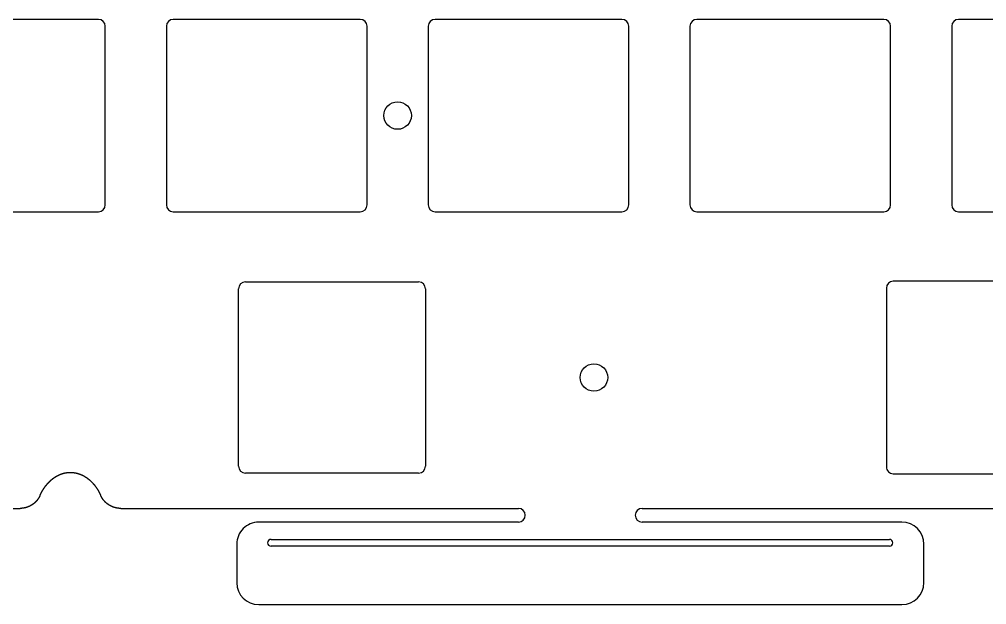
# Model space of a CAD drawing. Header units: millimetres. Extents: x -10 to 276, y -93 to 17.
# Drawn here: x 63 to 133.3, y -92.7 to -50.1 of the extents above; entities that cross this region are included whole.
import ezdxf

# ---------------------------------------------------------------- set-up
doc = ezdxf.new("R2010")
doc.units = ezdxf.units.MM
doc.layers.add('BLACK', color=7, linetype='CONTINUOUS')
doc.layers.add('Edge.Cuts', color=53, linetype='CONTINUOUS')

msp = doc.modelspace()

# ---------------------------------------------------------------- linework, layer by layer
at = {"layer": 'BLACK', "linetype": 'Continuous'}
for p, q in [((68.7125, -50.15), (55.1125, -50.15)), ((69.2125, -63.65), (69.2125, -50.65)), ((73.6625, -50.65), (73.6625, -63.65)), ((87.7625, -50.15), (74.1625, -50.15)), ((88.2625, -63.65), (88.2625, -50.65)), ((92.7125, -50.65), (92.7125, -63.65)), ((106.8125, -50.15), (93.2125, -50.15)), ((107.3125, -63.65), (107.3125, -50.65)), ((111.7625, -50.65), (111.7625, -63.65)), ((125.8625, -50.15), (112.2625, -50.15)), ((126.3625, -63.65), (126.3625, -50.65)), ((130.8125, -50.65), (130.8125, -63.65)), ((144.9125, -50.15), (131.3125, -50.15)), ((55.1125, -64.15), (68.7125, -64.15)), ((74.1625, -64.15), (87.7625, -64.15)), ((93.2125, -64.15), (106.8125, -64.15)), ((112.2625, -64.15), (125.8625, -64.15)), ((131.3125, -64.15), (144.9125, -64.15)), ((65.16063, -83.767225), (65.165959, -83.762013)), ((65.165959, -83.762013), (65.171298, -83.756819)), ((65.171298, -83.756819), (65.176643, -83.751648)), ((65.176643, -83.751648), (65.181997, -83.746495)), ((65.181997, -83.746495), (65.187356, -83.741365)), ((65.187356, -83.741365), (65.192725, -83.736254)), ((65.192725, -83.736254), (65.198099, -83.731165)), ((65.198099, -83.731165), (65.203483, -83.726094)), ((65.203483, -83.726094), (65.208872, -83.721047)), ((65.208872, -83.721047), (65.214271, -83.716017)), ((65.214271, -83.716017), (65.219675, -83.71101)), ((65.219675, -83.71101), (65.225088, -83.706022)), ((65.225088, -83.706022), (65.230506, -83.701056)), ((65.230506, -83.701056), (65.235934, -83.696109)), ((65.235934, -83.696109), (65.241366, -83.691184)), ((65.241366, -83.691184), (65.246808, -83.686278)), ((65.246808, -83.686278), (65.252255, -83.681395)), ((65.252255, -83.681395), (65.257711, -83.67653)), ((65.257711, -83.67653), (65.263172, -83.671687)), ((65.263172, -83.671687), (65.268642, -83.666863)), ((65.268642, -83.666863), (65.274117, -83.662062)), ((65.274117, -83.662062), (65.2796, -83.657279)), ((65.2796, -83.657279), (65.285089, -83.652519)), ((65.285089, -83.652519), (65.290587, -83.647777)), ((65.290587, -83.647777), (65.296089, -83.643058)), ((65.296089, -83.643058), (65.3016, -83.638357)), ((65.3016, -83.638357), (65.307116, -83.633679)), ((65.307116, -83.633679), (65.312641, -83.629019)), ((65.312641, -83.629019), (65.31817, -83.624382)), ((65.31817, -83.624382), (65.323708, -83.619764)), ((65.323708, -83.619764), (65.32925, -83.615168)), ((65.32925, -83.615168), (65.334801, -83.610591)), ((65.334801, -83.610591), (65.340357, -83.606036)), ((65.340357, -83.606036), (65.345921, -83.601499)), ((65.345921, -83.601499), (65.351489, -83.596985)), ((65.351489, -83.596985), (65.357066, -83.59249)), ((65.357066, -83.59249), (65.362648, -83.588017)), ((65.362648, -83.588017), (65.368238, -83.583563)), ((65.368238, -83.583563), (65.373832, -83.579131)), ((65.373832, -83.579131), (65.379434, -83.574718)), ((65.379434, -83.574718), (65.385041, -83.570328)), ((65.385041, -83.570328), (65.390656, -83.565955)), ((65.390656, -83.565955), (65.396275, -83.561606)), ((65.396275, -83.561606), (65.401903, -83.557275)), ((65.401903, -83.557275), (65.407534, -83.552966)), ((65.407534, -83.552966), (65.413174, -83.548676)), ((65.413174, -83.548676), (65.418818, -83.544408)), ((65.418818, -83.544408), (65.42447, -83.540159)), ((65.42447, -83.540159), (65.430125, -83.535933)), ((65.430125, -83.535933), (65.435789, -83.531724)), ((65.435789, -83.531724), (65.441457, -83.527539)), ((65.441457, -83.527539), (65.447133, -83.523372)), ((65.447133, -83.523372), (65.450361, -83.521013)), ((65.450361, -83.521013), (65.456035, -83.516886)), ((65.456035, -83.516886), (65.46172, -83.512776)), ((65.46172, -83.512776), (65.467406, -83.50869)), ((65.467406, -83.50869), (65.473102, -83.504622)), ((65.473102, -83.504622), (65.478799, -83.500577)), ((65.478799, -83.500577), (65.484506, -83.49655)), ((65.484506, -83.49655), (65.490214, -83.492547)), ((65.490214, -83.492547), (65.495932, -83.488561)), ((65.495932, -83.488561), (65.501651, -83.484599)), ((65.501651, -83.484599), (65.507379, -83.480654)), ((65.507379, -83.480654), (65.513109, -83.476734)), ((65.513109, -83.476734), (65.518848, -83.472831)), ((65.518848, -83.472831), (65.524587, -83.468952)), ((65.524587, -83.468952), (65.530337, -83.46509)), ((65.530337, -83.46509), (65.536086, -83.461253)), ((65.536086, -83.461253), (65.541846, -83.457432)), ((65.541846, -83.457432), (65.547605, -83.453636)), ((65.547605, -83.453636), (65.553375, -83.449857)), ((65.553375, -83.449857), (65.559144, -83.446102)), ((65.559144, -83.446102), (65.564924, -83.442365)), ((65.564924, -83.442365), (65.570703, -83.438652)), ((65.570703, -83.438652), (65.576492, -83.434956)), ((65.576492, -83.434956), (65.58228, -83.431284)), ((65.58228, -83.431284), (65.588079, -83.427629)), ((65.588079, -83.427629), (65.593877, -83.423999)), ((65.593877, -83.423999), (65.599685, -83.420386)), ((65.599685, -83.420386), (65.605492, -83.416797)), ((65.605492, -83.416797), (65.611309, -83.413225)), ((65.611309, -83.413225), (65.617125, -83.409678)), ((65.617125, -83.409678), (65.622951, -83.406148)), ((65.622951, -83.406148), (65.628776, -83.402642)), ((65.628776, -83.402642), (65.634611, -83.399153)), ((65.634611, -83.399153), (65.640445, -83.395688)), ((65.640445, -83.395688), (65.646288, -83.392241)), ((65.646288, -83.392241), (65.65213, -83.388818)), ((65.65213, -83.388818), (65.657982, -83.385412)), ((65.657982, -83.385412), (65.663833, -83.382031)), ((65.663833, -83.382031), (65.669694, -83.378666)), ((65.669694, -83.378666), (65.675553, -83.375326)), ((65.675553, -83.375326), (65.681421, -83.372003)), ((65.681421, -83.372003), (65.687289, -83.368704)), ((65.687289, -83.368704), (65.693166, -83.365423)), ((65.693166, -83.365423), (65.699041, -83.362165)), ((65.699041, -83.362165), (65.704926, -83.358925)), ((65.704926, -83.358925), (65.710809, -83.355709)), ((65.710809, -83.355709), (65.716702, -83.35251)), ((65.716702, -83.35251), (65.722593, -83.349335)), ((65.722593, -83.349335), (65.728493, -83.346178)), ((65.728493, -83.346178), (65.734392, -83.343045)), ((65.734392, -83.343045), (65.7403, -83.339929)), ((65.7403, -83.339929), (65.746206, -83.336836)), ((65.746206, -83.336836), (65.752121, -83.333762)), ((65.752121, -83.333762), (65.758035, -83.330711)), ((65.758035, -83.330711), (65.763958, -83.327678)), ((65.763958, -83.327678), (65.769879, -83.324668)), ((65.769879, -83.324668), (65.775809, -83.321676)), ((65.775809, -83.321676), (65.781737, -83.318708)), ((65.781737, -83.318708), (65.787674, -83.315757)), ((65.787674, -83.315757), (65.793609, -83.31283)), ((65.793609, -83.31283), (65.799553, -83.309921)), ((65.799553, -83.309921), (65.805495, -83.307034)), ((65.805495, -83.307034), (65.811446, -83.304166)), ((65.811446, -83.304166), (65.817395, -83.301321)), ((65.817395, -83.301321), (65.823353, -83.298495)), ((65.823353, -83.298495), (65.829309, -83.295691)), ((65.829309, -83.295691), (65.835273, -83.292905)), ((65.835273, -83.292905), (65.841235, -83.290142)), ((65.841235, -83.290142), (65.847206, -83.287398)), ((65.847206, -83.287398), (65.853175, -83.284676)), ((65.853175, -83.284676), (65.859152, -83.281973)), ((65.859152, -83.281973), (65.865128, -83.279292)), ((65.865128, -83.279292), (65.871111, -83.27663)), ((65.871111, -83.27663), (65.877093, -83.27399)), ((65.877093, -83.27399), (65.883083, -83.271369)), ((65.883083, -83.271369), (65.889071, -83.26877)), ((65.889071, -83.26877), (65.895067, -83.26619)), ((65.895067, -83.26619), (65.901061, -83.263632)), ((65.901061, -83.263632), (65.907063, -83.261093)), ((65.907063, -83.261093), (65.913063, -83.258576)), ((65.913063, -83.258576), (65.919071, -83.256078)), ((65.919071, -83.256078), (65.925077, -83.253602)), ((65.925077, -83.253602), (65.931091, -83.251144)), ((65.931091, -83.251144), (65.937103, -83.248709)), ((65.937103, -83.248709), (65.943123, -83.246293)), ((65.943123, -83.246293), (65.949141, -83.243899)), ((65.949141, -83.243899), (65.955166, -83.241523)), ((65.955166, -83.241523), (65.96119, -83.239169)), ((65.96119, -83.239169), (65.967221, -83.236835)), ((65.967221, -83.236835), (65.97325, -83.234522)), ((65.97325, -83.234522), (65.979287, -83.232228)), ((65.979287, -83.232228), (65.985322, -83.229956)), ((65.985322, -83.229956), (65.991364, -83.227703)), ((65.991364, -83.227703), (65.997404, -83.225471)), ((65.997404, -83.225471), (66.003452, -83.223259)), ((66.003452, -83.223259), (66.009497, -83.221068)), ((66.009497, -83.221068), (66.01555, -83.218896)), ((66.01555, -83.218896), (66.021601, -83.216746)), ((66.021601, -83.216746), (66.02766, -83.214615)), ((66.02766, -83.214615), (66.033716, -83.212506)), ((66.033716, -83.212506), (66.03978, -83.210415)), ((66.03978, -83.210415), (66.045841, -83.208346)), ((66.045841, -83.208346), (66.05191, -83.206296)), ((66.05191, -83.206296), (66.057977, -83.204268)), ((66.057977, -83.204268), (66.064051, -83.202259)), ((66.064051, -83.202259), (66.070122, -83.200271)), ((66.070122, -83.200271), (66.076201, -83.198302)), ((66.076201, -83.198302), (66.082278, -83.196354)), ((66.082278, -83.196354), (66.088362, -83.194426)), ((66.088362, -83.194426), (66.094444, -83.192519)), ((66.094444, -83.192519), (66.100533, -83.190631)), ((66.100533, -83.190631), (66.106619, -83.188765)), ((66.106619, -83.188765), (66.112713, -83.186917)), ((66.112713, -83.186917), (66.118805, -83.185091)), ((66.118805, -83.185091), (66.124903, -83.183283)), ((66.124903, -83.183283), (66.131, -83.181498)), ((66.131, -83.181498), (66.137103, -83.179731)), ((66.137103, -83.179731), (66.143204, -83.177985)), ((66.143204, -83.177985), (66.149312, -83.176259)), ((66.149312, -83.176259), (66.155418, -83.174554)), ((66.155418, -83.174554), (66.161531, -83.172867)), ((66.161531, -83.172867), (66.167642, -83.171202)), ((66.167642, -83.171202), (66.173759, -83.169556)), ((66.173759, -83.169556), (66.179875, -83.167931)), ((66.179875, -83.167931), (66.185997, -83.166326)), ((66.185997, -83.166326), (66.192117, -83.164741)), ((66.192117, -83.164741), (66.198243, -83.163176)), ((66.198243, -83.163176), (66.204368, -83.161631)), ((66.204368, -83.161631), (66.210499, -83.160106)), ((66.210499, -83.160106), (66.221377, -83.15745)), ((66.221377, -83.15745), (66.2275, -83.155984)), ((66.2275, -83.155984), (66.233625, -83.154538)), ((66.233625, -83.154538), (66.239751, -83.153112)), ((66.239751, -83.153112), (66.24588, -83.151706)), ((66.24588, -83.151706), (66.252009, -83.15032)), ((66.252009, -83.15032), (66.258141, -83.148955)), ((66.258141, -83.148955), (66.264273, -83.147609)), ((66.264273, -83.147609), (66.270408, -83.146284)), ((66.270408, -83.146284), (66.276544, -83.144979)), ((66.276544, -83.144979), (66.282682, -83.143694)), ((66.282682, -83.143694), (66.28882, -83.142429)), ((66.28882, -83.142429), (66.294961, -83.141184)), ((66.294961, -83.141184), (66.301103, -83.13996)), ((66.301103, -83.13996), (66.307246, -83.138755)), ((66.307246, -83.138755), (66.31339, -83.137571)), ((66.31339, -83.137571), (66.319537, -83.136406)), ((66.319537, -83.136406), (66.325683, -83.135262)), ((66.325683, -83.135262), (66.331832, -83.134138)), ((66.331832, -83.134138), (66.337982, -83.133034)), ((66.337982, -83.133034), (66.344133, -83.13195)), ((66.344133, -83.13195), (66.350285, -83.130887)), ((66.350285, -83.130887), (66.356439, -83.129843)), ((66.356439, -83.129843), (66.362593, -83.128819)), ((66.362593, -83.128819), (66.368749, -83.127816)), ((66.368749, -83.127816), (66.374906, -83.126832)), ((66.374906, -83.126832), (66.381064, -83.125869)), ((66.381064, -83.125869), (66.387223, -83.124926)), ((66.387223, -83.124926), (66.393383, -83.124002)), ((66.393383, -83.124002), (66.399544, -83.123099)), ((66.399544, -83.123099), (66.405706, -83.122216)), ((66.405706, -83.122216), (66.411869, -83.121353)), ((66.411869, -83.121353), (66.418034, -83.12051)), ((66.418034, -83.12051), (66.424198, -83.119687)), ((66.424198, -83.119687), (66.430364, -83.118885)), ((66.430364, -83.118885), (66.436531, -83.118102)), ((66.436531, -83.118102), (66.442699, -83.117339)), ((66.442699, -83.117339), (66.448867, -83.116597)), ((66.448867, -83.116597), (66.455037, -83.115874)), ((66.455037, -83.115874), (66.461207, -83.115171)), ((66.461207, -83.115171), (66.467378, -83.114489)), ((66.467378, -83.114489), (66.473549, -83.113826)), ((66.473549, -83.113826), (66.479722, -83.113184)), ((66.479722, -83.113184), (66.485895, -83.112561)), ((66.485895, -83.112561), (66.492069, -83.111959)), ((66.492069, -83.111959), (66.498243, -83.111377)), ((66.498243, -83.111377), (66.504418, -83.110814)), ((66.504418, -83.110814), (66.510593, -83.110272)), ((66.510593, -83.110272), (66.51677, -83.10975)), ((66.51677, -83.10975), (66.522946, -83.109248)), ((66.522946, -83.109248), (66.529124, -83.108765)), ((66.529124, -83.108765), (66.535301, -83.108303)), ((66.535301, -83.108303), (66.54148, -83.107861)), ((66.54148, -83.107861), (66.547659, -83.107439)), ((66.547659, -83.107439), (66.553838, -83.107037)), ((66.553838, -83.107037), (66.560017, -83.106655)), ((66.560017, -83.106655), (66.566198, -83.106293)), ((66.566198, -83.106293), (66.572378, -83.105951)), ((66.572378, -83.105951), (66.578559, -83.105628)), ((66.578559, -83.105628), (66.58474, -83.105326)), ((66.58474, -83.105326), (66.590922, -83.105044)), ((66.590922, -83.105044), (66.597103, -83.104782)), ((66.597103, -83.104782), (66.603285, -83.10454)), ((66.603285, -83.10454), (66.609468, -83.104318)), ((66.609468, -83.104318), (66.61565, -83.104116)), ((66.61565, -83.104116), (66.621833, -83.103934)), ((66.621833, -83.103934), (66.628016, -83.103772)), ((66.628016, -83.103772), (66.634199, -83.10363)), ((66.634199, -83.10363), (66.640382, -83.103508)), ((66.640382, -83.103508), (66.646565, -83.103406)), ((66.646565, -83.103406), (66.652749, -83.103324)), ((66.652749, -83.103324), (66.658932, -83.103262)), ((66.658932, -83.103262), (66.665116, -83.10322)), ((66.665116, -83.10322), (66.671299, -83.103198)), ((66.671299, -83.103198), (66.677483, -83.103196)), ((66.677483, -83.103196), (66.683666, -83.103214)), ((66.683666, -83.103214), (66.68985, -83.103252)), ((66.68985, -83.103252), (66.696033, -83.10331)), ((66.696033, -83.10331), (66.702216, -83.103389)), ((66.702216, -83.103389), (66.708399, -83.103487)), ((66.708399, -83.103487), (66.714582, -83.103605)), ((66.714582, -83.103605), (66.720765, -83.103743)), ((66.720765, -83.103743), (66.726948, -83.103901)), ((66.726948, -83.103901), (66.73313, -83.104079)), ((66.73313, -83.104079), (66.739313, -83.104277)), ((66.739313, -83.104277), (66.745495, -83.104495)), ((66.745495, -83.104495), (66.751677, -83.104733)), ((66.751677, -83.104733), (66.757858, -83.104991)), ((66.757858, -83.104991), (66.76404, -83.105269)), ((66.76404, -83.105269), (66.770221, -83.105567)), ((66.770221, -83.105567), (66.776401, -83.105885)), ((66.776401, -83.105885), (66.782581, -83.106224)), ((66.782581, -83.106224), (66.788761, -83.106582)), ((66.788761, -83.106582), (66.794941, -83.10696)), ((66.794941, -83.10696), (66.80112, -83.107358)), ((66.80112, -83.107358), (66.807298, -83.107776)), ((66.807298, -83.107776), (66.813476, -83.108214)), ((66.813476, -83.108214), (66.819654, -83.108673)), ((66.819654, -83.108673), (66.825831, -83.109151)), ((66.825831, -83.109151), (66.832007, -83.109649)), ((66.832007, -83.109649), (66.838183, -83.110167)), ((66.838183, -83.110167), (66.844359, -83.110706)), ((66.844359, -83.110706), (66.850534, -83.111264)), ((66.850534, -83.111264), (66.856708, -83.111842)), ((66.856708, -83.111842), (66.862881, -83.112441)), ((66.862881, -83.112441), (66.869054, -83.113059)), ((66.869054, -83.113059), (66.875226, -83.113698)), ((66.875226, -83.113698), (66.881397, -83.114356)), ((66.881397, -83.114356), (66.887568, -83.115035)), ((66.887568, -83.115035), (66.893738, -83.115733)), ((66.893738, -83.115733), (66.899907, -83.116452)), ((66.899907, -83.116452), (66.906076, -83.11719)), ((66.906076, -83.11719), (66.912243, -83.117949)), ((66.912243, -83.117949), (66.91841, -83.118728)), ((66.91841, -83.118728), (66.924576, -83.119527)), ((66.924576, -83.119527), (66.930741, -83.120346)), ((66.930741, -83.120346), (66.936905, -83.121185)), ((66.936905, -83.121185), (66.943068, -83.122044)), ((66.943068, -83.122044), (66.94923, -83.122923)), ((66.94923, -83.122923), (66.955392, -83.123822)), ((66.955392, -83.123822), (66.961552, -83.124741)), ((66.961552, -83.124741), (66.967711, -83.12568)), ((66.967711, -83.12568), (66.973869, -83.12664)), ((66.973869, -83.12664), (66.982942, -83.12809)), ((66.982942, -83.12809), (66.995253, -83.130128)), ((66.995253, -83.130128), (67.007559, -83.132247)), ((67.007559, -83.132247), (67.019857, -83.134445)), ((67.019857, -83.134445), (67.032149, -83.136723)), ((67.032149, -83.136723), (67.044435, -83.139082)), ((67.044435, -83.139082), (67.056714, -83.14152)), ((67.056714, -83.14152), (67.068986, -83.144039)), ((67.068986, -83.144039), (67.081251, -83.146638)), ((67.081251, -83.146638), (67.093509, -83.149317)), ((67.093509, -83.149317), (67.105761, -83.152076)), ((67.105761, -83.152076), (67.118004, -83.154916)), ((67.118004, -83.154916), (67.130241, -83.157836)), ((67.130241, -83.157836), (67.14247, -83.160836)), ((67.14247, -83.160836), (67.154692, -83.163917)), ((67.154692, -83.163917), (67.166906, -83.167079)), ((67.166906, -83.167079), (67.179112, -83.170321)), ((67.179112, -83.170321), (67.19131, -83.173643)), ((67.19131, -83.173643), (67.2035, -83.177046)), ((67.2035, -83.177046), (67.215682, -83.18053)), ((67.215682, -83.18053), (67.227855, -83.184095)), ((67.227855, -83.184095), (67.24002, -83.18774)), ((67.24002, -83.18774), (67.252176, -83.191467)), ((67.252176, -83.191467), (67.264324, -83.195274)), ((67.264324, -83.195274), (67.276462, -83.199162)), ((67.276462, -83.199162), (67.288591, -83.203131)), ((67.288591, -83.203131), (67.300711, -83.207181)), ((67.300711, -83.207181), (67.312822, -83.211313)), ((67.312822, -83.211313), (67.324923, -83.215525)), ((67.324923, -83.215525), (67.337014, -83.219819)), ((67.337014, -83.219819), (67.349094, -83.224194)), ((67.349094, -83.224194), (67.361165, -83.22865)), ((67.361165, -83.22865), (67.373225, -83.233188)), ((67.373225, -83.233188), (67.385275, -83.237807)), ((67.385275, -83.237807), (67.397314, -83.242508)), ((67.397314, -83.242508), (67.409342, -83.24729)), ((67.409342, -83.24729), (67.421358, -83.252154)), ((67.421358, -83.252154), (67.433363, -83.257099)), ((67.433363, -83.257099), (67.445357, -83.262126)), ((67.445357, -83.262126), (67.457338, -83.267235)), ((67.457338, -83.267235), (67.469308, -83.272425)), ((67.469308, -83.272425), (67.481265, -83.277698)), ((67.481265, -83.277698), (67.493209, -83.283052)), ((67.493209, -83.283052), (67.505141, -83.288488)), ((67.505141, -83.288488), (67.517059, -83.294005)), ((67.517059, -83.294005), (67.528964, -83.299605)), ((67.528964, -83.299605), (67.540856, -83.305287)), ((67.540856, -83.305287), (67.552733, -83.311051)), ((67.552733, -83.311051), (67.564597, -83.316896)), ((67.564597, -83.316896), (67.576446, -83.322824)), ((67.576446, -83.322824), (67.588281, -83.328834)), ((67.588281, -83.328834), (67.6001, -83.334926)), ((67.6001, -83.334926), (67.611904, -83.3411)), ((67.611904, -83.3411), (67.623693, -83.347356)), ((67.623693, -83.347356), (67.635466, -83.353694)), ((67.635466, -83.353694), (67.647222, -83.360114)), ((67.647222, -83.360114), (67.658963, -83.366617)), ((67.658963, -83.366617), (67.670686, -83.373201)), ((67.670686, -83.373201), (67.682393, -83.379868)), ((67.682393, -83.379868), (67.694082, -83.386617)), ((67.694082, -83.386617), (67.701855, -83.391156)), ((67.701855, -83.391156), (67.713529, -83.39805)), ((67.713529, -83.39805), (67.725182, -83.405025)), ((67.725182, -83.405025), (67.736816, -83.412081)), ((67.736816, -83.412081), (67.748429, -83.419218)), ((67.748429, -83.419218), (67.760022, -83.426437)), ((67.760022, -83.426437), (67.771594, -83.433736)), ((67.771594, -83.433736), (67.783145, -83.441118)), ((67.783145, -83.441118), (67.794676, -83.44858)), ((67.794676, -83.44858), (67.806186, -83.456125)), ((67.806186, -83.456125), (67.817674, -83.463751)), ((67.817674, -83.463751), (67.829142, -83.471459)), ((67.829142, -83.471459), (67.840588, -83.479248)), ((67.840588, -83.479248), (67.852012, -83.48712)), ((67.852012, -83.48712), (67.863415, -83.495074)), ((67.863415, -83.495074), (67.874795, -83.50311)), ((67.874795, -83.50311), (67.886154, -83.511228)), ((67.886154, -83.511228), (67.89749, -83.519428)), ((67.89749, -83.519428), (67.908804, -83.527711)), ((67.908804, -83.527711), (67.920095, -83.536076)), ((67.920095, -83.536076), (67.931363, -83.544524)), ((67.931363, -83.544524), (67.942608, -83.553054)), ((67.942608, -83.553054), (67.95383, -83.561667)), ((67.95383, -83.561667), (67.965028, -83.570363)), ((67.965028, -83.570363), (67.976202, -83.579141)), ((67.976202, -83.579141), (67.987353, -83.588002)), ((67.987353, -83.588002), (67.998479, -83.596946)), ((67.998479, -83.596946), (68.009581, -83.605973)), ((68.009581, -83.605973), (68.020658, -83.615082)), ((68.020658, -83.615082), (68.03171, -83.624275)), ((68.03171, -83.624275), (68.042737, -83.63355)), ((68.042737, -83.63355), (68.053738, -83.642909)), ((68.053738, -83.642909), (68.064714, -83.65235)), ((68.064714, -83.65235), (68.075663, -83.661875)), ((68.075663, -83.661875), (68.086586, -83.671482)), ((68.086586, -83.671482), (68.097483, -83.681173)), ((68.097483, -83.681173), (68.108353, -83.690946)), ((68.108353, -83.690946), (68.119195, -83.700803)), ((68.119195, -83.700803), (68.13001, -83.710742)), ((68.13001, -83.710742), (68.140797, -83.720765)), ((68.140797, -83.720765), (68.151556, -83.73087)), ((68.151556, -83.73087), (68.162287, -83.741058)), ((68.162287, -83.741058), (68.172988, -83.751329)), ((68.172988, -83.751329), (68.183661, -83.761683)), ((68.183661, -83.761683), (68.194304, -83.77212)), ((64.624947, -84.472829), (64.629165, -84.465418)), ((64.629165, -84.465418), (64.633399, -84.45802)), ((64.633399, -84.45802), (64.637642, -84.450645)), ((64.637642, -84.450645), (64.641901, -84.443284)), ((64.641901, -84.443284), (64.646169, -84.435945)), ((64.646169, -84.435945), (64.650453, -84.428621)), ((64.650453, -84.428621), (64.654746, -84.421319)), ((64.654746, -84.421319), (64.659055, -84.414032)), ((64.659055, -84.414032), (64.663373, -84.406767)), ((64.663373, -84.406767), (64.667706, -84.399516)), ((64.667706, -84.399516), (64.672049, -84.392288)), ((64.672049, -84.392288), (64.676406, -84.385075)), ((64.676406, -84.385075), (64.680773, -84.377884)), ((64.680773, -84.377884), (64.685155, -84.370708)), ((64.685155, -84.370708), (64.69043, -84.362119)), ((64.69043, -84.362119), (64.694842, -84.354978)), ((64.694842, -84.354978), (64.699266, -84.347854)), ((64.699266, -84.347854), (64.703701, -84.340752)), ((64.703701, -84.340752), (64.708149, -84.333667)), ((64.708149, -84.333667), (64.712606, -84.326603)), ((64.712606, -84.326603), (64.717077, -84.319557)), ((64.717077, -84.319557), (64.721557, -84.312533)), ((64.721557, -84.312533), (64.72605, -84.305526)), ((64.72605, -84.305526), (64.730553, -84.29854)), ((64.730553, -84.29854), (64.735068, -84.291572)), ((64.735068, -84.291572), (64.739593, -84.284626)), ((64.739593, -84.284626), (64.744131, -84.277697)), ((64.744131, -84.277697), (64.748678, -84.27079)), ((64.748678, -84.27079), (64.753238, -84.2639)), ((64.753238, -84.2639), (64.757808, -84.257032)), ((64.757808, -84.257032), (64.762389, -84.250182)), ((64.762389, -84.250182), (64.76698, -84.243354)), ((64.76698, -84.243354), (64.771584, -84.236543)), ((64.771584, -84.236543), (64.776197, -84.229753)), ((64.776197, -84.229753), (64.780822, -84.222982)), ((64.780822, -84.222982), (64.785456, -84.216232)), ((64.785456, -84.216232), (64.790103, -84.2095)), ((64.790103, -84.2095), (64.794758, -84.20279)), ((64.794758, -84.20279), (64.799426, -84.196098)), ((64.799426, -84.196098), (64.804103, -84.189427)), ((64.804103, -84.189427), (64.808792, -84.182774)), ((64.808792, -84.182774), (64.81349, -84.176144)), ((64.81349, -84.176144), (64.818199, -84.169531)), ((64.818199, -84.169531), (64.822918, -84.16294)), ((64.822918, -84.16294), (64.827649, -84.156366)), ((64.827649, -84.156366), (64.832388, -84.149815)), ((64.832388, -84.149815), (64.837139, -84.143282)), ((64.837139, -84.143282), (64.841899, -84.13677)), ((64.841899, -84.13677), (64.84667, -84.130277)), ((64.84667, -84.130277), (64.85145, -84.123806)), ((64.85145, -84.123806), (64.856242, -84.117352)), ((64.856242, -84.117352), (64.861042, -84.110921)), ((64.861042, -84.110921), (64.865854, -84.104507)), ((64.865854, -84.104507), (64.870674, -84.098116)), ((64.870674, -84.098116), (64.875506, -84.091742)), ((64.875506, -84.091742), (64.880346, -84.085391)), ((64.880346, -84.085391), (64.885198, -84.079058)), ((64.885198, -84.079058), (64.890057, -84.072747)), ((64.890057, -84.072747), (64.894928, -84.066454)), ((64.894928, -84.066454), (64.899808, -84.060183)), ((64.899808, -84.060183), (64.904698, -84.05393)), ((64.904698, -84.05393), (64.909597, -84.047699)), ((64.909597, -84.047699), (64.914506, -84.041487)), ((64.914506, -84.041487), (64.919424, -84.035297)), ((64.919424, -84.035297), (64.924353, -84.029124)), ((64.924353, -84.029124), (64.929289, -84.022975)), ((64.929289, -84.022975), (64.934237, -84.016843)), ((64.934237, -84.016843), (64.939192, -84.010733)), ((64.939192, -84.010733), (64.944159, -84.004642)), ((64.944159, -84.004642), (64.949133, -83.998573)), ((64.949133, -83.998573), (64.954118, -83.992522)), ((64.954118, -83.992522), (64.959111, -83.986493)), ((64.959111, -83.986493), (64.964114, -83.980483)), ((64.964114, -83.980483), (64.969125, -83.974495)), ((64.969125, -83.974495), (64.974147, -83.968525)), ((64.974147, -83.968525), (64.979176, -83.962578)), ((64.979176, -83.962578), (64.984216, -83.956648)), ((64.984216, -83.956648), (64.989263, -83.950742)), ((64.989263, -83.950742), (64.994321, -83.944853)), ((64.994321, -83.944853), (64.999386, -83.938987)), ((64.999386, -83.938987), (65.004461, -83.933139)), ((65.004461, -83.933139), (65.009544, -83.927313)), ((65.009544, -83.927313), (65.014637, -83.921506)), ((65.014637, -83.921506), (65.019737, -83.915721)), ((65.019737, -83.915721), (65.024848, -83.909955)), ((65.024848, -83.909955), (65.029966, -83.904211)), ((65.029966, -83.904211), (65.035094, -83.898485)), ((65.035094, -83.898485), (65.040228, -83.892782)), ((65.040228, -83.892782), (65.045374, -83.887097)), ((65.045374, -83.887097), (65.050525, -83.881434)), ((65.050525, -83.881434), (65.055688, -83.87579)), ((65.055688, -83.87579), (65.060856, -83.870169)), ((65.060856, -83.870169), (65.066035, -83.864565)), ((65.066035, -83.864565), (65.07122, -83.858985)), ((65.07122, -83.858985), (65.076416, -83.853422)), ((65.076416, -83.853422), (65.081618, -83.847882)), ((65.081618, -83.847882), (65.08683, -83.842361)), ((65.08683, -83.842361), (65.092049, -83.836862)), ((65.092049, -83.836862), (65.097277, -83.831381)), ((65.097277, -83.831381), (65.102512, -83.825923)), ((65.102512, -83.825923), (65.107757, -83.820484)), ((65.107757, -83.820484), (65.113007, -83.815067)), ((65.113007, -83.815067), (65.118268, -83.809668)), ((65.118268, -83.809668), (65.123535, -83.804292)), ((65.123535, -83.804292), (65.128812, -83.798934)), ((65.128812, -83.798934), (65.134094, -83.793599)), ((65.134094, -83.793599), (65.139387, -83.788282)), ((65.139387, -83.788282), (65.144685, -83.782988)), ((65.144685, -83.782988), (65.149993, -83.777712)), ((65.149993, -83.777712), (65.155307, -83.772459)), ((65.155307, -83.772459), (65.16063, -83.767225)), ((68.194304, -83.77212), (68.204917, -83.782639)), ((68.204917, -83.782639), (68.2155, -83.793241)), ((68.2155, -83.793241), (68.226053, -83.803926)), ((68.226053, -83.803926), (68.236575, -83.814693)), ((68.236575, -83.814693), (68.247065, -83.825542)), ((68.247065, -83.825542), (68.257524, -83.836473)), ((68.257524, -83.836473), (68.26795, -83.847487)), ((68.26795, -83.847487), (68.278345, -83.858582)), ((68.278345, -83.858582), (68.288706, -83.86976)), ((68.288706, -83.86976), (68.299034, -83.881019)), ((68.299034, -83.881019), (68.309328, -83.892359)), ((68.309328, -83.892359), (68.319589, -83.903781)), ((68.319589, -83.903781), (68.329815, -83.915284)), ((68.329815, -83.915284), (68.340006, -83.926868)), ((68.340006, -83.926868), (68.350161, -83.938533)), ((68.350161, -83.938533), (68.360281, -83.950278)), ((68.360281, -83.950278), (68.370365, -83.962104)), ((68.370365, -83.962104), (68.380412, -83.97401)), ((68.380412, -83.97401), (68.390421, -83.985996)), ((68.390421, -83.985996), (68.397868, -83.994994)), ((68.397868, -83.994994), (68.407825, -84.007135)), ((68.407825, -84.007135), (68.417743, -84.019355)), ((68.417743, -84.019355), (68.427622, -84.031652)), ((68.427622, -84.031652), (68.437461, -84.044027)), ((68.437461, -84.044027), (68.447259, -84.056481)), ((68.447259, -84.056481), (68.457017, -84.069012)), ((68.457017, -84.069012), (68.466735, -84.081621)), ((68.466735, -84.081621), (68.476411, -84.094308)), ((68.476411, -84.094308), (68.486047, -84.107073)), ((68.486047, -84.107073), (68.495641, -84.119916)), ((68.495641, -84.119916), (68.505193, -84.132836)), ((68.505193, -84.132836), (68.514704, -84.145834)), ((68.514704, -84.145834), (68.524172, -84.15891)), ((68.524172, -84.15891), (68.533598, -84.172063)), ((68.533598, -84.172063), (68.54298, -84.185294)), ((68.54298, -84.185294), (68.55232, -84.198602)), ((68.55232, -84.198602), (68.561616, -84.211987)), ((68.561616, -84.211987), (68.570869, -84.225449)), ((68.570869, -84.225449), (68.580077, -84.238989)), ((68.580077, -84.238989), (68.589241, -84.252605)), ((68.589241, -84.252605), (68.598361, -84.266298)), ((68.598361, -84.266298), (68.607435, -84.280067)), ((68.607435, -84.280067), (68.616465, -84.293913)), ((68.616465, -84.293913), (68.625448, -84.307836)), ((68.625448, -84.307836), (68.634386, -84.321834)), ((68.634386, -84.321834), (68.643277, -84.335909)), ((68.643277, -84.335909), (68.652122, -84.350059)), ((68.652122, -84.350059), (68.660919, -84.364285)), ((68.660919, -84.364285), (68.66967, -84.378586)), ((68.66967, -84.378586), (68.678372, -84.392963)), ((68.678372, -84.392963), (68.687027, -84.407415)), ((68.687027, -84.407415), (68.695633, -84.421941)), ((68.695633, -84.421941), (68.704191, -84.436542)), ((68.704191, -84.436542), (68.712699, -84.451216)), ((68.712699, -84.451216), (68.721158, -84.465965)), ((68.721158, -84.465965), (68.729567, -84.480788)), ((64.221552, -85.168924), (64.217853, -85.173205)), ((64.225235, -85.164631), (64.221552, -85.168924)), ((64.228904, -85.160324), (64.225235, -85.164631)), ((64.232557, -85.156004), (64.228904, -85.160324)), ((64.236194, -85.151671), (64.232557, -85.156004)), ((64.239817, -85.147326), (64.236194, -85.151671)), ((64.243424, -85.142968), (64.239817, -85.147326)), ((64.247015, -85.138597), (64.243424, -85.142968)), ((64.250591, -85.134213), (64.247015, -85.138597)), ((64.254152, -85.129817), (64.250591, -85.134213)), ((64.257697, -85.125408), (64.254152, -85.129817)), ((64.261226, -85.120987), (64.257697, -85.125408)), ((64.26474, -85.116553), (64.261226, -85.120987)), ((64.268238, -85.112107), (64.26474, -85.116553)), ((64.27172, -85.107649), (64.268238, -85.112107)), ((64.275187, -85.103178), (64.27172, -85.107649)), ((64.278638, -85.098695), (64.275187, -85.103178)), ((64.282072, -85.0942), (64.278638, -85.098695)), ((64.285491, -85.089693), (64.282072, -85.0942)), ((64.288894, -85.085173), (64.285491, -85.089693)), ((64.292281, -85.080642), (64.288894, -85.085173)), ((64.295652, -85.076099), (64.292281, -85.080642)), ((64.299007, -85.071544), (64.295652, -85.076099)), ((64.302345, -85.066977), (64.299007, -85.071544)), ((64.305668, -85.062398), (64.302345, -85.066977)), ((64.308974, -85.057808), (64.305668, -85.062398)), ((64.315537, -85.048593), (64.308974, -85.057808)), ((64.322036, -85.039331), (64.315537, -85.048593)), ((64.328468, -85.030024), (64.322036, -85.039331)), ((64.334835, -85.020671), (64.328468, -85.030024)), ((64.341135, -85.011274), (64.334835, -85.020671)), ((64.347368, -85.001832), (64.341135, -85.011274)), ((64.353535, -84.992347), (64.347368, -85.001832)), ((64.359634, -84.982819), (64.353535, -84.992347)), ((64.365666, -84.973248), (64.359634, -84.982819)), ((64.37163, -84.963634), (64.365666, -84.973248)), ((64.377525, -84.953979), (64.37163, -84.963634)), ((64.383352, -84.944282), (64.377525, -84.953979)), ((64.389111, -84.934544), (64.383352, -84.944282)), ((64.3948, -84.924766), (64.389111, -84.934544)), ((64.40042, -84.914949), (64.3948, -84.924766)), ((64.40597, -84.905091), (64.40042, -84.914949)), ((64.411451, -84.895195), (64.40597, -84.905091)), ((64.416861, -84.885261), (64.411451, -84.895195)), ((64.422201, -84.875288), (64.416861, -84.885261)), ((64.42747, -84.865279), (64.422201, -84.875288)), ((64.432668, -84.855232), (64.42747, -84.865279)), ((64.437796, -84.845149), (64.432668, -84.855232)), ((64.442851, -84.83503), (64.437796, -84.845149)), ((64.447835, -84.824875), (64.442851, -84.83503)), ((64.452747, -84.814685), (64.447835, -84.824875)), ((64.457587, -84.804461), (64.452747, -84.814685)), ((64.462354, -84.794203), (64.457587, -84.804461)), ((64.467049, -84.783912), (64.462354, -84.794203)), ((64.467049, -84.783912), (64.470725, -84.775802)), ((64.470725, -84.775802), (64.474417, -84.767705)), ((64.474417, -84.767705), (64.478122, -84.759628)), ((64.478122, -84.759628), (64.481843, -84.751564)), ((64.481843, -84.751564), (64.485577, -84.74352)), ((64.485577, -84.74352), (64.489327, -84.73549)), ((64.489327, -84.73549), (64.493089, -84.72748)), ((64.493089, -84.72748), (64.496867, -84.719484)), ((64.496867, -84.719484), (64.500657, -84.711508)), ((64.500657, -84.711508), (64.504463, -84.703545)), ((64.504463, -84.703545), (64.508282, -84.695603)), ((64.508282, -84.695603), (64.512116, -84.687675)), ((64.512116, -84.687675), (64.515962, -84.679767)), ((64.515962, -84.679767), (64.519824, -84.671873)), ((64.519824, -84.671873), (64.523698, -84.663999)), ((64.523698, -84.663999), (64.527588, -84.656139)), ((64.527588, -84.656139), (64.53149, -84.648301)), ((64.53149, -84.648301), (64.535407, -84.640476)), ((64.535407, -84.640476), (64.539336, -84.632671)), ((64.539336, -84.632671), (64.543281, -84.624881)), ((64.543281, -84.624881), (64.547237, -84.617112)), ((64.547237, -84.617112), (64.551209, -84.609356)), ((64.551209, -84.609356), (64.555192, -84.601622)), ((64.555192, -84.601622), (64.559191, -84.593902)), ((64.559191, -84.593902), (64.563201, -84.586203)), ((64.563201, -84.586203), (64.567226, -84.578518)), ((64.567226, -84.578518), (64.571263, -84.570855)), ((64.571263, -84.570855), (64.575315, -84.563205)), ((64.575315, -84.563205), (64.579378, -84.555577)), ((64.579378, -84.555577), (64.583457, -84.547963)), ((64.583457, -84.547963), (64.587547, -84.540371)), ((64.587547, -84.540371), (64.591651, -84.532792)), ((64.591651, -84.532792), (64.595767, -84.525236)), ((64.595767, -84.525236), (64.599898, -84.517693)), ((64.599898, -84.517693), (64.604039, -84.510173)), ((64.604039, -84.510173), (64.608196, -84.502666)), ((64.608196, -84.502666), (64.612364, -84.495182)), ((64.612364, -84.495182), (64.616546, -84.487712)), ((64.616546, -84.487712), (64.620739, -84.480263)), ((64.620739, -84.480263), (64.624947, -84.472829)), ((68.729567, -84.480788), (68.737926, -84.495684)), ((68.737926, -84.495684), (68.746234, -84.510653)), ((68.746234, -84.510653), (68.754491, -84.525695)), ((68.754491, -84.525695), (68.762697, -84.54081)), ((68.762697, -84.54081), (68.770851, -84.555996)), ((68.770851, -84.555996), (68.778953, -84.571255)), ((68.778953, -84.571255), (68.787002, -84.586584)), ((68.787002, -84.586584), (68.794999, -84.601985)), ((68.794999, -84.601985), (68.802942, -84.617457)), ((68.802942, -84.617457), (68.810831, -84.632999)), ((68.810831, -84.632999), (68.818666, -84.64861)), ((68.818666, -84.64861), (68.826447, -84.664292)), ((68.826447, -84.664292), (68.834173, -84.680042)), ((68.834173, -84.680042), (68.841843, -84.69586)), ((68.841843, -84.69586), (68.849458, -84.711747)), ((68.849458, -84.711747), (68.857016, -84.727702)), ((68.857016, -84.727702), (68.864517, -84.743723)), ((68.864517, -84.743723), (68.871962, -84.759811)), ((68.871962, -84.759811), (68.879349, -84.775965)), ((68.879349, -84.775965), (68.882951, -84.783912)), ((68.887524, -84.793938), (68.882951, -84.783912)), ((68.889898, -84.799074), (68.887524, -84.793938)), ((68.892291, -84.8042), (68.889898, -84.799074)), ((68.894702, -84.809319), (68.892291, -84.8042)), ((68.89713, -84.814428), (68.894702, -84.809319)), ((68.899577, -84.819529), (68.89713, -84.814428)), ((68.902042, -84.824621), (68.899577, -84.819529)), ((68.904525, -84.829705), (68.902042, -84.824621)), ((68.907025, -84.83478), (68.904525, -84.829705)), ((68.909544, -84.839846), (68.907025, -84.83478)), ((68.91208, -84.844903), (68.909544, -84.839846)), ((68.914635, -84.849951), (68.91208, -84.844903)), ((68.917207, -84.854989), (68.914635, -84.849951)), ((68.919797, -84.860019), (68.917207, -84.854989)), ((68.922405, -84.865039), (68.919797, -84.860019)), ((68.925031, -84.870051), (68.922405, -84.865039)), ((68.927674, -84.875052), (68.925031, -84.870051)), ((68.930335, -84.880045), (68.927674, -84.875052)), ((68.933013, -84.885028), (68.930335, -84.880045)), ((68.935709, -84.890002), (68.933013, -84.885028)), ((68.938423, -84.894965), (68.935709, -84.890002)), ((68.941154, -84.89992), (68.938423, -84.894965)), ((68.943903, -84.904864), (68.941154, -84.89992)), ((68.946669, -84.909799), (68.943903, -84.904864)), ((68.949453, -84.914724), (68.946669, -84.909799)), ((68.952254, -84.91964), (68.949453, -84.914724)), ((68.955072, -84.924545), (68.952254, -84.91964)), ((68.957908, -84.92944), (68.955072, -84.924545)), ((68.960761, -84.934325), (68.957908, -84.92944)), ((68.963631, -84.9392), (68.960761, -84.934325)), ((68.966518, -84.944065), (68.963631, -84.9392)), ((68.969423, -84.94892), (68.966518, -84.944065)), ((68.972345, -84.953764), (68.969423, -84.94892)), ((68.975284, -84.958598), (68.972345, -84.953764)), ((68.978239, -84.963421), (68.975284, -84.958598)), ((68.981212, -84.968234), (68.978239, -84.963421)), ((68.984202, -84.973037), (68.981212, -84.968234)), ((68.987209, -84.977829), (68.984202, -84.973037)), ((68.990233, -84.98261), (68.987209, -84.977829)), ((68.993274, -84.98738), (68.990233, -84.98261)), ((68.996331, -84.99214), (68.993274, -84.98738)), ((68.999406, -84.996889), (68.996331, -84.99214)), ((69.002497, -85.001627), (68.999406, -84.996889)), ((69.005605, -85.006354), (69.002497, -85.001627)), ((69.008729, -85.01107), (69.005605, -85.006354)), ((69.01187, -85.015775), (69.008729, -85.01107)), ((69.015028, -85.020468), (69.01187, -85.015775)), ((69.018202, -85.025151), (69.015028, -85.020468)), ((69.021393, -85.029822), (69.018202, -85.025151)), ((69.024601, -85.034482), (69.021393, -85.029822)), ((69.027824, -85.03913), (69.024601, -85.034482)), ((69.034321, -85.048393), (69.027824, -85.03913)), ((69.040883, -85.057609), (69.034321, -85.048393)), ((69.04751, -85.066779), (69.040883, -85.057609)), ((69.054202, -85.075902), (69.04751, -85.066779)), ((69.060958, -85.084977), (69.054202, -85.075902)), ((69.067778, -85.094003), (69.060958, -85.084977)), ((69.074661, -85.102982), (69.067778, -85.094003)), ((69.081608, -85.111911), (69.074661, -85.102982)), ((69.088617, -85.120791), (69.081608, -85.111911)), ((69.09569, -85.129621), (69.088617, -85.120791)), ((69.102824, -85.138401), (69.09569, -85.129621)), ((69.11002, -85.14713), (69.102824, -85.138401)), ((69.117278, -85.155808), (69.11002, -85.14713)), ((69.124596, -85.164434), (69.117278, -85.155808)), ((69.131976, -85.173008), (69.124596, -85.164434)), ((35.0701, -85.725), (63.009025, -85.725)), ((63.020044, -85.724962), (63.009025, -85.725)), ((63.025702, -85.724913), (63.020044, -85.724962)), ((63.031359, -85.724844), (63.025702, -85.724913)), ((63.037016, -85.724755), (63.031359, -85.724844)), ((63.042672, -85.724646), (63.037016, -85.724755)), ((63.048329, -85.724517), (63.042672, -85.724646)), ((63.053984, -85.724368), (63.048329, -85.724517)), ((63.059639, -85.724199), (63.053984, -85.724368)), ((63.065293, -85.72401), (63.059639, -85.724199)), ((63.070947, -85.723801), (63.065293, -85.72401)), ((63.0766, -85.723572), (63.070947, -85.723801)), ((63.082252, -85.723323), (63.0766, -85.723572)), ((63.087903, -85.723055), (63.082252, -85.723323)), ((63.093553, -85.722766), (63.087903, -85.723055)), ((63.099202, -85.722457), (63.093553, -85.722766)), ((63.10485, -85.722128), (63.099202, -85.722457)), ((63.110496, -85.721779), (63.10485, -85.722128)), ((63.116141, -85.72141), (63.110496, -85.721779)), ((63.121785, -85.721022), (63.116141, -85.72141)), ((63.127428, -85.720613), (63.121785, -85.721022)), ((63.133069, -85.720184), (63.127428, -85.720613)), ((63.138708, -85.719736), (63.133069, -85.720184)), ((63.144346, -85.719267), (63.138708, -85.719736)), ((63.149982, -85.718779), (63.144346, -85.719267)), ((63.155617, -85.71827), (63.149982, -85.718779)), ((63.161249, -85.717742), (63.155617, -85.71827)), ((63.16688, -85.717194), (63.161249, -85.717742)), ((63.172509, -85.716626), (63.16688, -85.717194)), ((63.178135, -85.716038), (63.172509, -85.716626)), ((63.18376, -85.71543), (63.178135, -85.716038)), ((63.189382, -85.714802), (63.18376, -85.71543)), ((63.195002, -85.714154), (63.189382, -85.714802)), ((63.20062, -85.713487), (63.195002, -85.714154)), ((63.206235, -85.712799), (63.20062, -85.713487)), ((63.211848, -85.712092), (63.206235, -85.712799)), ((63.217458, -85.711365), (63.211848, -85.712092)), ((63.223066, -85.710618), (63.217458, -85.711365)), ((63.228671, -85.709852), (63.223066, -85.710618)), ((63.234273, -85.709065), (63.228671, -85.709852)), ((63.239872, -85.708259), (63.234273, -85.709065)), ((63.245469, -85.707433), (63.239872, -85.708259)), ((63.251062, -85.706587), (63.245469, -85.707433)), ((63.256653, -85.705721), (63.251062, -85.706587)), ((63.26224, -85.704836), (63.256653, -85.705721)), ((63.267824, -85.703931), (63.26224, -85.704836)), ((63.273405, -85.703006), (63.267824, -85.703931)), ((63.278983, -85.702061), (63.273405, -85.703006)), ((63.284557, -85.701097), (63.278983, -85.702061)), ((63.290128, -85.700113), (63.284557, -85.701097)), ((63.295695, -85.699109), (63.290128, -85.700113)), ((63.301259, -85.698085), (63.295695, -85.699109)), ((63.312375, -85.69598), (63.301259, -85.698085)), ((63.323476, -85.693795), (63.312375, -85.69598)), ((63.334561, -85.691533), (63.323476, -85.693795)), ((63.34563, -85.689192), (63.334561, -85.691533)), ((63.356682, -85.686773), (63.34563, -85.689192)), ((63.367716, -85.684275), (63.356682, -85.686773)), ((63.378732, -85.6817), (63.367716, -85.684275)), ((63.38973, -85.679047), (63.378732, -85.6817)), ((63.400709, -85.676316), (63.38973, -85.679047)), ((63.411668, -85.673508), (63.400709, -85.676316)), ((63.422606, -85.670623), (63.411668, -85.673508)), ((63.433524, -85.66766), (63.422606, -85.670623)), ((63.444421, -85.66462), (63.433524, -85.66766)), ((63.455296, -85.661503), (63.444421, -85.66462)), ((63.466148, -85.658309), (63.455296, -85.661503)), ((63.476977, -85.655039), (63.466148, -85.658309)), ((63.487783, -85.651692), (63.476977, -85.655039)), ((63.498565, -85.648269), (63.487783, -85.651692)), ((63.509322, -85.64477), (63.498565, -85.648269)), ((63.520055, -85.641195), (63.509322, -85.64477)), ((63.530761, -85.637544), (63.520055, -85.641195)), ((63.541442, -85.633818), (63.530761, -85.637544)), ((63.552096, -85.630016), (63.541442, -85.633818)), ((63.562722, -85.626139), (63.552096, -85.630016)), ((63.573321, -85.622187), (63.562722, -85.626139)), ((63.583892, -85.61816), (63.573321, -85.622187)), ((63.584654, -85.617867), (63.583892, -85.61816)), ((63.589929, -85.615822), (63.584654, -85.617867)), ((63.595197, -85.613758), (63.589929, -85.615822)), ((63.600458, -85.611676), (63.595197, -85.613758)), ((63.605711, -85.609576), (63.600458, -85.611676)), ((63.610957, -85.607456), (63.605711, -85.609576)), ((63.616195, -85.605319), (63.610957, -85.607456)), ((63.621426, -85.603162), (63.616195, -85.605319)), ((63.626648, -85.600988), (63.621426, -85.603162)), ((63.631864, -85.598795), (63.626648, -85.600988)), ((63.637071, -85.596583), (63.631864, -85.598795)), ((63.642271, -85.594353), (63.637071, -85.596583)), ((63.647462, -85.592105), (63.642271, -85.594353)), ((63.652646, -85.589838), (63.647462, -85.592105)), ((63.657821, -85.587554), (63.652646, -85.589838)), ((63.662988, -85.58525), (63.657821, -85.587554)), ((63.668147, -85.582929), (63.662988, -85.58525)), ((63.673298, -85.580589), (63.668147, -85.582929)), ((63.678441, -85.578231), (63.673298, -85.580589)), ((63.683575, -85.575855), (63.678441, -85.578231)), ((63.688701, -85.573461), (63.683575, -85.575855)), ((63.693818, -85.571049), (63.688701, -85.573461)), ((63.698927, -85.568619), (63.693818, -85.571049)), ((63.704027, -85.56617), (63.698927, -85.568619)), ((63.709118, -85.563704), (63.704027, -85.56617)), ((63.714201, -85.561219), (63.709118, -85.563704)), ((63.719274, -85.558717), (63.714201, -85.561219)), ((63.72434, -85.556197), (63.719274, -85.558717)), ((63.729395, -85.553659), (63.72434, -85.556197)), ((63.734442, -85.551102), (63.729395, -85.553659)), ((63.73948, -85.548529), (63.734442, -85.551102)), ((63.744509, -85.545937), (63.73948, -85.548529)), ((63.749528, -85.543328), (63.744509, -85.545937)), ((63.754539, -85.5407), (63.749528, -85.543328)), ((63.759539, -85.538056), (63.754539, -85.5407)), ((63.764531, -85.535393), (63.759539, -85.538056)), ((63.769513, -85.532713), (63.764531, -85.535393)), ((63.774486, -85.530015), (63.769513, -85.532713)), ((63.779449, -85.5273), (63.774486, -85.530015)), ((63.784402, -85.524567), (63.779449, -85.5273)), ((63.789346, -85.521817), (63.784402, -85.524567)), ((63.79428, -85.519049), (63.789346, -85.521817)), ((63.799204, -85.516264), (63.79428, -85.519049)), ((63.804118, -85.513461), (63.799204, -85.516264)), ((63.809022, -85.510642), (63.804118, -85.513461)), ((63.813916, -85.507804), (63.809022, -85.510642)), ((63.818801, -85.50495), (63.813916, -85.507804)), ((63.823675, -85.502078), (63.818801, -85.50495)), ((63.828538, -85.499189), (63.823675, -85.502078)), ((63.833392, -85.496283), (63.828538, -85.499189)), ((63.838235, -85.49336), (63.833392, -85.496283)), ((63.843068, -85.490419), (63.838235, -85.49336)), ((63.847891, -85.487462), (63.843068, -85.490419)), ((63.852703, -85.484487), (63.847891, -85.487462)), ((63.857504, -85.481496), (63.852703, -85.484487)), ((63.867075, -85.475462), (63.857504, -85.481496)), ((63.876603, -85.469361), (63.867075, -85.475462)), ((63.886087, -85.463193), (63.876603, -85.469361)), ((63.895528, -85.456957), (63.886087, -85.463193)), ((63.904924, -85.450656), (63.895528, -85.456957)), ((63.914275, -85.444288), (63.904924, -85.450656)), ((63.923581, -85.437854), (63.914275, -85.444288)), ((63.932841, -85.431354), (63.923581, -85.437854)), ((63.942055, -85.42479), (63.932841, -85.431354)), ((63.951222, -85.41816), (63.942055, -85.42479)), ((63.960342, -85.411466), (63.951222, -85.41816)), ((63.969415, -85.404707), (63.960342, -85.411466)), ((63.978439, -85.397885), (63.969415, -85.404707)), ((63.987414, -85.390999), (63.978439, -85.397885)), ((63.996341, -85.38405), (63.987414, -85.390999)), ((64.005218, -85.377038), (63.996341, -85.38405)), ((64.014045, -85.369963), (64.005218, -85.377038)), ((64.022822, -85.362827), (64.014045, -85.369963)), ((64.031549, -85.355628), (64.022822, -85.362827)), ((64.040224, -85.348368), (64.031549, -85.355628)), ((64.048847, -85.341047), (64.040224, -85.348368)), ((64.057418, -85.333665), (64.048847, -85.341047)), ((64.065937, -85.326223), (64.057418, -85.333665)), ((64.074403, -85.318721), (64.065937, -85.326223)), ((64.082816, -85.311159), (64.074403, -85.318721)), ((64.091175, -85.303538), (64.082816, -85.311159)), ((64.09948, -85.295858), (64.091175, -85.303538)), ((64.107731, -85.288119), (64.09948, -85.295858)), ((64.108324, -85.287558), (64.107731, -85.288119)), ((64.112429, -85.283664), (64.108324, -85.287558)), ((64.116519, -85.279755), (64.112429, -85.283664)), ((64.120595, -85.275831), (64.116519, -85.279755)), ((64.124657, -85.271894), (64.120595, -85.275831)), ((64.128706, -85.267941), (64.124657, -85.271894)), ((64.13274, -85.263975), (64.128706, -85.267941)), ((64.136761, -85.259994), (64.13274, -85.263975)), ((64.140767, -85.256), (64.136761, -85.259994)), ((64.144759, -85.251991), (64.140767, -85.256)), ((64.148737, -85.247968), (64.144759, -85.251991)), ((64.152701, -85.243931), (64.148737, -85.247968)), ((64.15665, -85.23988), (64.152701, -85.243931)), ((64.160585, -85.235815), (64.15665, -85.23988)), ((64.164505, -85.231736), (64.160585, -85.235815)), ((64.168412, -85.227644), (64.164505, -85.231736)), ((64.172303, -85.223537), (64.168412, -85.227644)), ((64.17618, -85.219417), (64.172303, -85.223537)), ((64.180042, -85.215284), (64.17618, -85.219417)), ((64.18389, -85.211136), (64.180042, -85.215284)), ((64.187723, -85.206975), (64.18389, -85.211136)), ((64.191542, -85.202801), (64.187723, -85.206975)), ((64.195345, -85.198613), (64.191542, -85.202801)), ((64.199134, -85.194411), (64.195345, -85.198613)), ((64.202907, -85.190197), (64.199134, -85.194411)), ((64.206667, -85.185969), (64.202907, -85.190197)), ((64.21041, -85.181727), (64.206667, -85.185969)), ((64.214139, -85.177473), (64.21041, -85.181727)), ((64.217853, -85.173205), (64.214139, -85.177473)), ((69.139416, -85.18153), (69.131976, -85.173008)), ((69.146916, -85.189999), (69.139416, -85.18153)), ((69.154475, -85.198414), (69.146916, -85.189999)), ((69.162094, -85.206776), (69.154475, -85.198414)), ((69.169771, -85.215083), (69.162094, -85.206776)), ((69.177507, -85.223337), (69.169771, -85.215083)), ((69.185302, -85.231535), (69.177507, -85.223337)), ((69.193154, -85.239678), (69.185302, -85.231535)), ((69.201063, -85.247765), (69.193154, -85.239678)), ((69.209029, -85.255796), (69.201063, -85.247765)), ((69.217052, -85.26377), (69.209029, -85.255796)), ((69.217633, -85.264343), (69.217052, -85.26377)), ((69.221669, -85.268308), (69.217633, -85.264343)), ((69.225718, -85.272259), (69.221669, -85.268308)), ((69.229782, -85.276195), (69.225718, -85.272259)), ((69.23386, -85.280117), (69.229782, -85.276195)), ((69.237951, -85.284025), (69.23386, -85.280117)), ((69.242056, -85.287918), (69.237951, -85.284025)), ((69.246175, -85.291796), (69.242056, -85.287918)), ((69.250308, -85.29566), (69.246175, -85.291796)), ((69.254454, -85.299509), (69.250308, -85.29566)), ((69.258613, -85.303344), (69.254454, -85.299509)), ((69.262787, -85.307164), (69.258613, -85.303344)), ((69.266974, -85.310968), (69.262787, -85.307164)), ((69.271174, -85.314759), (69.266974, -85.310968)), ((69.275387, -85.318534), (69.271174, -85.314759)), ((69.279614, -85.322294), (69.275387, -85.318534)), ((69.283854, -85.326039), (69.279614, -85.322294)), ((69.288108, -85.32977), (69.283854, -85.326039)), ((69.292374, -85.333485), (69.288108, -85.32977)), ((69.296654, -85.337185), (69.292374, -85.333485)), ((69.300946, -85.34087), (69.296654, -85.337185)), ((69.305252, -85.34454), (69.300946, -85.34087)), ((69.30957, -85.348194), (69.305252, -85.34454)), ((69.313902, -85.351833), (69.30957, -85.348194)), ((69.318246, -85.355457), (69.313902, -85.351833)), ((69.322603, -85.359066), (69.318246, -85.355457)), ((69.326973, -85.362659), (69.322603, -85.359066)), ((69.331355, -85.366236), (69.326973, -85.362659)), ((69.33575, -85.369798), (69.331355, -85.366236)), ((69.340158, -85.373345), (69.33575, -85.369798)), ((69.344578, -85.376876), (69.340158, -85.373345)), ((69.349011, -85.380391), (69.344578, -85.376876)), ((69.353456, -85.38389), (69.349011, -85.380391)), ((69.357913, -85.387374), (69.353456, -85.38389)), ((69.362383, -85.390842), (69.357913, -85.387374)), ((69.366865, -85.394294), (69.362383, -85.390842)), ((69.371359, -85.39773), (69.366865, -85.394294)), ((69.375865, -85.401151), (69.371359, -85.39773)), ((69.380383, -85.404555), (69.375865, -85.401151)), ((69.384913, -85.407944), (69.380383, -85.404555)), ((69.389455, -85.411316), (69.384913, -85.407944)), ((69.39401, -85.414672), (69.389455, -85.411316)), ((69.398575, -85.418012), (69.39401, -85.414672)), ((69.403153, -85.421337), (69.398575, -85.418012)), ((69.407742, -85.424644), (69.403153, -85.421337)), ((69.412344, -85.427936), (69.407742, -85.424644)), ((69.416956, -85.431211), (69.412344, -85.427936)), ((69.42158, -85.43447), (69.416956, -85.431211)), ((69.426216, -85.437712), (69.42158, -85.43447)), ((69.430863, -85.440939), (69.426216, -85.437712)), ((69.435521, -85.444148), (69.430863, -85.440939)), ((69.440191, -85.447341), (69.435521, -85.444148)), ((69.444872, -85.450518), (69.440191, -85.447341)), ((69.449564, -85.453678), (69.444872, -85.450518)), ((69.454268, -85.456821), (69.449564, -85.453678)), ((69.463708, -85.463058), (69.454268, -85.456821)), ((69.473191, -85.469228), (69.463708, -85.463058)), ((69.482718, -85.475331), (69.473191, -85.469228)), ((69.492288, -85.481366), (69.482718, -85.475331)), ((69.5019, -85.487333), (69.492288, -85.481366)), ((69.511554, -85.493232), (69.5019, -85.487333)), ((69.521249, -85.499063), (69.511554, -85.493232)), ((69.530986, -85.504824), (69.521249, -85.499063)), ((69.540762, -85.510517), (69.530986, -85.504824)), ((69.550579, -85.516141), (69.540762, -85.510517)), ((69.560435, -85.521695), (69.550579, -85.516141)), ((69.57033, -85.527179), (69.560435, -85.521695)), ((69.580263, -85.532592), (69.57033, -85.527179)), ((69.590234, -85.537936), (69.580263, -85.532592)), ((69.600243, -85.543209), (69.590234, -85.537936)), ((69.610289, -85.54841), (69.600243, -85.543209)), ((69.620371, -85.553541), (69.610289, -85.54841)), ((69.630489, -85.5586), (69.620371, -85.553541)), ((69.640642, -85.563587), (69.630489, -85.5586)), ((69.65083, -85.568503), (69.640642, -85.563587)), ((69.661053, -85.573346), (69.65083, -85.568503)), ((69.67131, -85.578117), (69.661053, -85.573346)), ((69.6816, -85.582815), (69.67131, -85.578117)), ((69.691923, -85.58744), (69.6816, -85.582815)), ((69.702278, -85.591992), (69.691923, -85.58744)), ((69.712666, -85.596471), (69.702278, -85.591992)), ((69.723084, -85.600876), (69.712666, -85.596471)), ((69.733534, -85.605208), (69.723084, -85.600876)), ((69.73429, -85.605518), (69.733534, -85.605208)), ((69.73953, -85.607654), (69.73429, -85.605518)), ((69.744776, -85.609772), (69.73953, -85.607654)), ((69.75003, -85.611871), (69.744776, -85.609772)), ((69.755291, -85.613951), (69.75003, -85.611871)), ((69.76056, -85.616013), (69.755291, -85.613951)), ((69.765835, -85.618055), (69.76056, -85.616013)), ((69.771119, -85.62008), (69.765835, -85.618055)), ((69.776408, -85.622085), (69.771119, -85.62008)), ((69.781706, -85.624072), (69.776408, -85.622085)), ((69.787009, -85.62604), (69.781706, -85.624072)), ((69.792321, -85.62799), (69.787009, -85.62604)), ((69.797638, -85.62992), (69.792321, -85.62799)), ((69.802963, -85.631832), (69.797638, -85.62992)), ((69.808294, -85.633725), (69.802963, -85.631832)), ((69.813633, -85.635599), (69.808294, -85.633725)), ((69.818977, -85.637454), (69.813633, -85.635599)), ((69.824328, -85.639291), (69.818977, -85.637454)), ((69.829685, -85.641108), (69.824328, -85.639291)), ((69.83505, -85.642906), (69.829685, -85.641108)), ((69.840419, -85.644686), (69.83505, -85.642906)), ((69.845796, -85.646446), (69.840419, -85.644686)), ((69.851179, -85.648187), (69.845796, -85.646446)), ((69.856568, -85.64991), (69.851179, -85.648187)), ((69.861962, -85.651613), (69.856568, -85.64991)), ((69.867363, -85.653297), (69.861962, -85.651613)), ((69.87277, -85.654962), (69.867363, -85.653297)), ((69.878182, -85.656608), (69.87277, -85.654962)), ((69.883601, -85.658235), (69.878182, -85.656608)), ((69.889025, -85.659842), (69.883601, -85.658235)), ((69.894454, -85.661431), (69.889025, -85.659842)), ((69.89989, -85.663), (69.894454, -85.661431)), ((69.90533, -85.66455), (69.89989, -85.663)), ((69.910777, -85.66608), (69.90533, -85.66455)), ((69.916228, -85.667592), (69.910777, -85.66608)), ((69.921685, -85.669084), (69.916228, -85.667592)), ((69.927147, -85.670557), (69.921685, -85.669084)), ((69.932615, -85.67201), (69.927147, -85.670557)), ((69.938087, -85.673444), (69.932615, -85.67201)), ((69.943565, -85.674859), (69.938087, -85.673444)), ((69.949047, -85.676255), (69.943565, -85.674859)), ((69.954534, -85.677631), (69.949047, -85.676255)), ((69.960026, -85.678987), (69.954534, -85.677631)), ((69.965523, -85.680325), (69.960026, -85.678987)), ((69.971025, -85.681642), (69.965523, -85.680325)), ((69.976531, -85.682941), (69.971025, -85.681642)), ((69.982042, -85.684219), (69.976531, -85.682941)), ((69.987557, -85.685479), (69.982042, -85.684219)), ((69.993077, -85.686719), (69.987557, -85.685479)), ((69.998601, -85.687939), (69.993077, -85.686719)), ((70.004129, -85.68914), (69.998601, -85.687939)), ((70.009661, -85.690321), (70.004129, -85.68914)), ((70.015198, -85.691482), (70.009661, -85.690321)), ((70.020738, -85.692625), (70.015198, -85.691482)), ((70.026283, -85.693747), (70.020738, -85.692625)), ((70.037384, -85.695933), (70.026283, -85.693747)), ((70.0485, -85.69804), (70.037384, -85.695933)), ((70.05963, -85.700069), (70.0485, -85.69804)), ((70.070775, -85.702019), (70.05963, -85.700069)), ((70.081933, -85.703891), (70.070775, -85.702019)), ((70.093103, -85.705683), (70.081933, -85.703891)), ((70.104286, -85.707396), (70.093103, -85.705683)), ((70.115481, -85.70903), (70.104286, -85.707396)), ((70.126687, -85.710585), (70.115481, -85.70903)), ((70.137904, -85.71206), (70.126687, -85.710585)), ((70.14913, -85.713457), (70.137904, -85.71206)), ((70.160366, -85.714773), (70.14913, -85.713457)), ((70.171611, -85.716011), (70.160366, -85.714773)), ((70.182865, -85.717168), (70.171611, -85.716011)), ((70.194126, -85.718247), (70.182865, -85.717168)), ((70.205394, -85.719245), (70.194126, -85.718247)), ((70.216669, -85.720164), (70.205394, -85.719245)), ((70.22795, -85.721003), (70.216669, -85.720164)), ((70.239237, -85.721762), (70.22795, -85.721003)), ((70.250528, -85.722441), (70.239237, -85.721762)), ((70.261824, -85.723041), (70.250528, -85.722441)), ((70.273124, -85.723561), (70.261824, -85.723041)), ((70.284428, -85.724), (70.273124, -85.723561)), ((70.295734, -85.72436), (70.284428, -85.724)), ((70.307042, -85.72464), (70.295734, -85.72436)), ((70.318352, -85.72484), (70.307042, -85.72464)), ((70.329663, -85.72496), (70.318352, -85.72484)), ((70.340975, -85.725), (70.329663, -85.72496)), ((70.340975, -85.725), (99.2799, -85.725)), ((108.2799, -85.725), (158.4201, -85.725)), ((99.2799, -86.725), (80.379918, -86.725)), ((127.1799, -86.725), (108.2799, -86.725)), ((81.2799, -87.975), (126.2799, -87.975)), ((78.779918, -88.325), (78.779918, -91.132375)), ((126.2799, -88.475), (81.2799, -88.475)), ((128.779918, -91.125), (128.779918, -88.325)), ((80.3799, -92.725), (127.187489, -92.725))]:
    msp.add_line(p, q, dxfattribs=at)
at = {"layer": 'BLACK'}
msp.add_circle((90.4875, -57.15), 1, dxfattribs=at)
for centre, radius, start, end in [((68.7125, -50.65), 0.5, 0, 90), ((74.1625, -50.65), 0.5, 90, 180), ((87.7625, -50.65), 0.5, 0, 90), ((93.2125, -50.65), 0.5, 90, 180), ((106.8125, -50.65), 0.5, 0, 90), ((112.2625, -50.65), 0.5, 90, 180), ((125.8625, -50.65), 0.5, 0, 90), ((131.3125, -50.65), 0.5, 90, 180), ((68.7125, -63.65), 0.5, 270, 0), ((74.1625, -63.65), 0.5, 180, 270), ((87.7625, -63.65), 0.5, 270, 0), ((93.2125, -63.65), 0.5, 180, 270), ((106.8125, -63.65), 0.5, 270, 0), ((112.2625, -63.65), 0.5, 180, 270), ((125.8625, -63.65), 0.5, 270, 0), ((131.3125, -63.65), 0.5, 180, 270), ((99.2799, -86.225), 0.5, 270, 90), ((108.2799, -86.225), 0.5, 90, 270), ((80.3799, -88.325), 1.599982, 89.99935542, 180), ((127.1799, -88.325), 1.6, 0, 90), ((81.2799, -88.225), 0.25, 90, 270), ((126.2799, -88.225), 0.25, 270, 90), ((80.3799, -91.125), 1.6, 180.26409883, 270), ((127.1799, -91.125), 1.600018, 270.27175901, 0)]:
    msp.add_arc(centre, radius, start, end, dxfattribs=at)
at = {"layer": 'Edge.Cuts', "linetype": 'CONTINUOUS'}
for p, q in [((79.4184, -69.25), (92.0184, -69.25)), ((140.15, -69.2), (126.55, -69.2)), ((78.9184, -82.65), (78.9184, -69.75)), ((92.5184, -69.75), (92.5184, -82.65)), ((126.05, -69.7), (126.05, -82.7)), ((92.0184, -83.15), (79.4184, -83.15)), ((126.55, -83.2), (140.15, -83.2))]:
    msp.add_line(p, q, dxfattribs=at)
at = {"layer": 'Edge.Cuts'}
msp.add_circle((104.775, -76.2), 1, dxfattribs=at)
for centre, radius, start, end in [((79.418401, -69.750001), 0.500001, 90.00011459, 179.99988541), ((92.018399, -69.750001), 0.500001, 0.00011459, 89.99988541), ((126.550022, -69.700041), 0.500022, 90.00252081, 179.99530195), ((79.418401, -82.649999), 0.500001, -179.99988541, -90.00011459), ((92.018399, -82.649999), 0.500001, -89.99988541, -0.00011459), ((126.550022, -82.700041), 0.499959, -180.00469805, -90.00252122)]:
    msp.add_arc(centre, radius, start, end, dxfattribs=at)

doc.saveas('drawing.dxf')
